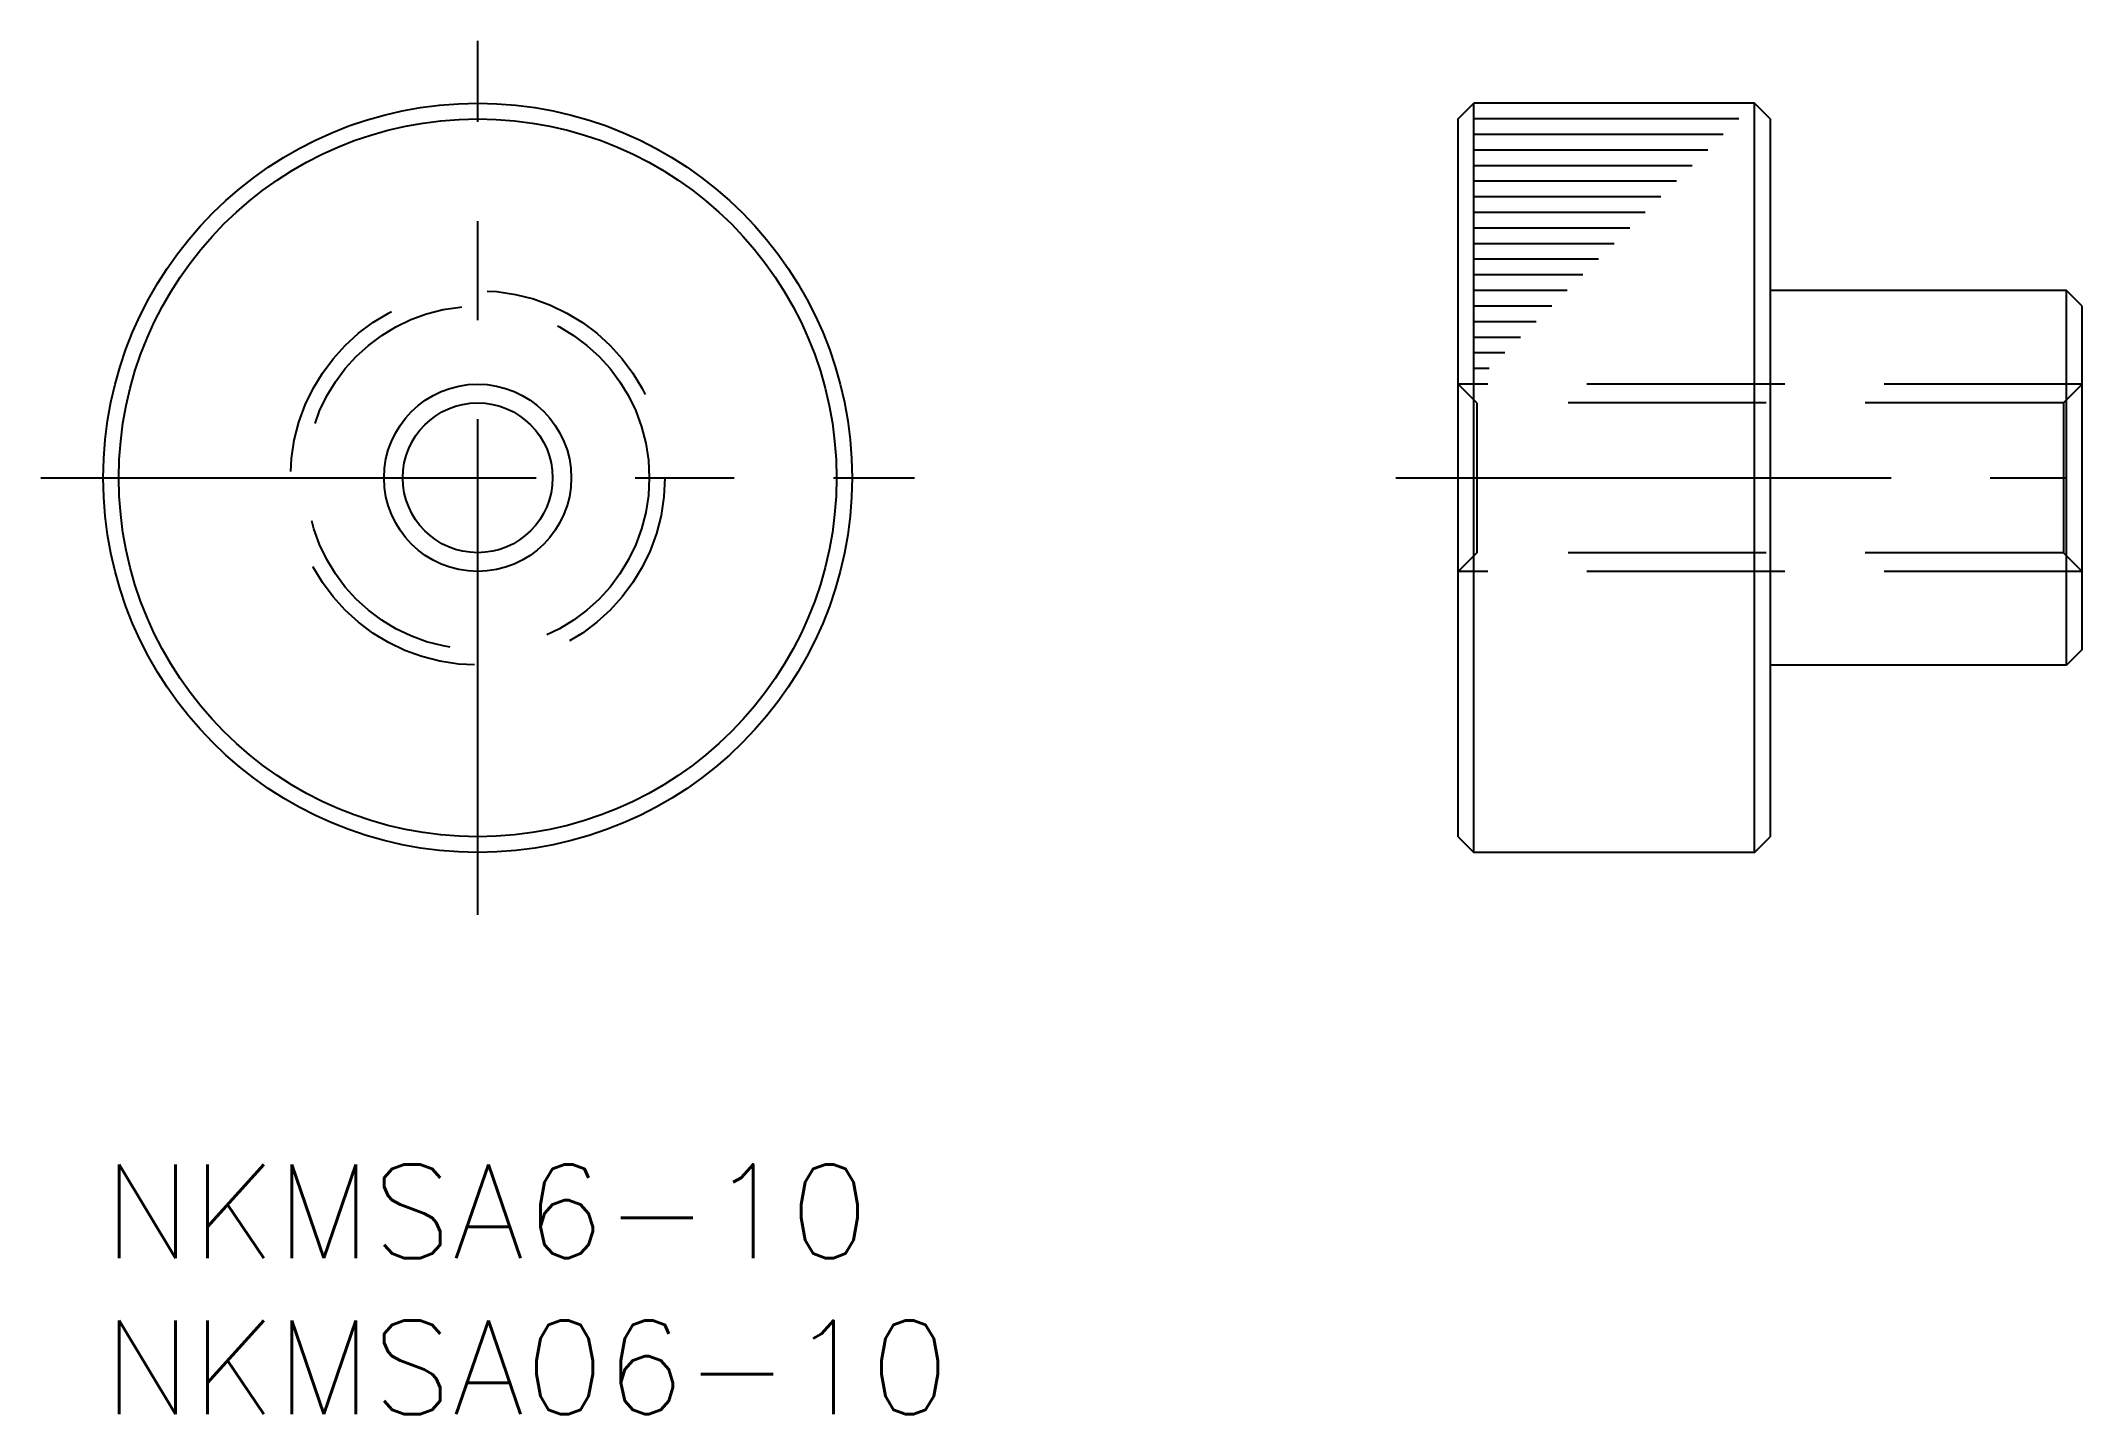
# Model space of a CAD drawing. Extents: x -2 to 63.4, y -8 to 36.
import ezdxf

# ---------------------------------------------------------------- set-up
doc = ezdxf.new("R2010")
doc.units = 0
doc.header["$LTSCALE"] = 0.5
doc.linetypes.add('CENTER', pattern=[50.8, 31.75, -6.35, 6.35, -6.35])
doc.linetypes.add('DASHED', pattern=[19.05, 12.7, -6.35])
for name, color, linetype in [('MSM_CENTER', 1, 'CENTER'), ('MSM_CONTINUOUS', 7, 'CONTINUOUS'), ('MSM_DASHED', 4, 'DASHED'), ('MSM_NARROW', 5, 'CONTINUOUS'), ('MSM_PART_NUMBER', 7, 'CONTINUOUS')]:
    doc.layers.add(name, color=color, linetype=linetype)
doc.styles.get("Standard").update_dxf_attribs({"font": 'txt.shx', "height": 3, "bigfont": 'bigfont.shx'})

# ---------------------------------------------------------------- blocks, each defined once
blk = doc.blocks.new('*U4')
at = {"layer": 'MSM_PART_NUMBER'}
blk.add_text('NKMSA6-10', height=3, dxfattribs=at).set_placement((0, -3))
blk = doc.blocks.new('*U5')
at = {"layer": 'MSM_PART_NUMBER'}
blk.add_text('NKMSA06-10', height=3, dxfattribs=at).set_placement((0, -8))

msp = doc.modelspace()

# ---------------------------------------------------------------- linework, layer by layer
at = {"layer": 'MSM_CENTER'}
for p, q in [((12, 8), (12, 36)), ((-2, 22), (26, 22)), ((41.421, 22), (62.921, 22))]:
    msp.add_line(p, q, dxfattribs=at)
at = {"layer": 'MSM_CONTINUOUS'}
for p, q in [((43.421, 33.5), (43.921, 34)), ((43.421, 10.5), (43.421, 33.5)), ((43.921, 10), (43.921, 34)), ((52.921, 34), (43.921, 34)), ((52.921, 10), (52.921, 34)), ((53.421, 33.5), (52.921, 34)), ((53.421, 33.5), (53.421, 10.5)), ((62.921, 28), (53.421, 28)), ((62.921, 16), (62.921, 28)), ((63.421, 27.5), (62.921, 28)), ((63.421, 16.5), (63.421, 27.5)), ((63.421, 16.5), (62.921, 16)), ((62.921, 16), (53.421, 16)), ((43.421, 10.5), (43.921, 10)), ((52.921, 10), (53.421, 10.5)), ((52.921, 10), (43.921, 10))]:
    msp.add_line(p, q, dxfattribs=at)
for radius in [12, 11.5, 2.4]:
    msp.add_circle((12, 22), radius, dxfattribs=at)
at = {"layer": 'MSM_DASHED'}
for p, q in [((63.421, 25), (43.421, 25)), ((44.021, 24.4), (43.421, 25)), ((62.821, 24.4), (63.421, 25)), ((44.021, 24.4), (44.021, 19.6)), ((62.821, 24.4), (44.021, 24.4)), ((62.821, 24.4), (62.821, 19.6)), ((44.021, 19.6), (43.421, 19)), ((63.421, 19), (43.421, 19)), ((62.821, 19.6), (44.021, 19.6)), ((62.821, 19.6), (63.421, 19))]:
    msp.add_line(p, q, dxfattribs=at)
for radius in [6, 5.5]:
    msp.add_circle((12, 22), radius, dxfattribs=at)
at = {"layer": 'MSM_NARROW'}
for p, q in [((52.421, 33.5), (43.921, 33.5)), ((51.921, 33), (43.921, 33)), ((51.421, 32.5), (43.921, 32.5)), ((50.921, 32), (43.921, 32)), ((50.421, 31.5), (43.921, 31.5)), ((49.921, 31), (43.921, 31)), ((49.421, 30.5), (43.921, 30.5)), ((48.921, 30), (43.921, 30)), ((48.421, 29.5), (43.921, 29.5)), ((47.921, 29), (43.921, 29)), ((47.421, 28.5), (43.921, 28.5)), ((46.921, 28), (43.921, 28)), ((46.421, 27.5), (43.921, 27.5)), ((45.921, 27), (43.921, 27)), ((45.421, 26.5), (43.921, 26.5)), ((44.921, 26.5), (43.921, 26.5)), ((44.921, 26), (43.921, 26)), ((44.421, 25.5), (43.921, 25.5))]:
    msp.add_line(p, q, dxfattribs=at)
msp.add_circle((12, 22), 3, dxfattribs=at)

# ---------------------------------------------------------------- block references
at = {"layer": 'MSM_CONTINUOUS'}
for name in ['*U4', '*U5']:
    msp.add_blockref(name, (0, 0), dxfattribs=at)

doc.saveas('drawing.dxf')
